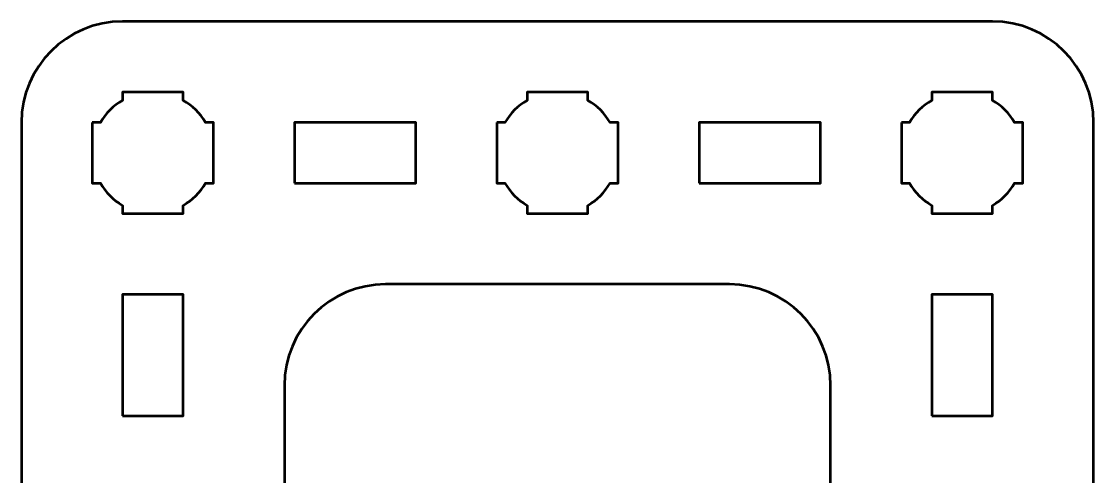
# Model space of a CAD drawing. Header units: centimetres. Extents: x -19.1 to -7.8, y -17.5 to -12.2.
# Drawn here: x -19.15 to -13.85, y -14.45 to -12.2 of the extents above; entities that cross this region are included whole.
import ezdxf

# ---------------------------------------------------------------- set-up
doc = ezdxf.new("R2010")
doc.units = ezdxf.units.CM
doc.header["$MEASUREMENT"] = 0
doc.layers.add('Layer 1', color=7, linetype='Continuous')

msp = doc.modelspace()

# ---------------------------------------------------------------- linework, layer by layer
at = {"layer": 'Layer 1', "color": 4, "lineweight": 53}
for points in [[(-18.65, -14.15), (-18.35, -14.15), (-18.35, -13.55), (-18.65, -13.55), (-18.65, -14.15)], [(-14.65, -14.15), (-14.35, -14.15), (-14.35, -13.55), (-14.65, -13.55), (-14.65, -14.15)]]:
    msp.add_lwpolyline(points, close=True, dxfattribs=at)
for points, knots in [([(-19.15, -17), (-19.15, -17), (-19.15, -12.7), (-19.15, -12.7), (-19.15, -12.7), (-19.15, -12.42391), (-18.92609, -12.2), (-18.65, -12.2), (-18.65, -12.2), (-18.65, -12.2), (-14.35, -12.2), (-14.35, -12.2), (-14.35, -12.2), (-14.07391, -12.2), (-13.85, -12.42391), (-13.85, -12.7), (-13.85, -12.7), (-13.85, -12.7), (-13.85, -17), (-13.85, -17), (-13.85, -17), (-13.85, -17.27609), (-14.07391, -17.5), (-14.35, -17.5), (-14.35, -17.5), (-14.35, -17.5), (-18.65, -17.5), (-18.65, -17.5), (-18.65, -17.5), (-18.92609, -17.5), (-19.15, -17.27609), (-19.15, -17)], [0, 0, 0, 0, 0.125, 0.125, 0.125, 0.125, 0.25, 0.25, 0.25, 0.25, 0.375, 0.375, 0.375, 0.375, 0.5, 0.5, 0.5, 0.5, 0.625, 0.625, 0.625, 0.625, 0.75, 0.75, 0.75, 0.75, 0.875, 0.875, 0.875, 0.875, 1, 1, 1, 1]), ([(-18.8, -12.7), (-18.8, -12.7), (-18.75985, -12.7), (-18.75985, -12.7), (-18.75985, -12.7), (-18.7335, -12.65447), (-18.69553, -12.6165), (-18.65, -12.59015), (-18.65, -12.59015), (-18.65, -12.59015), (-18.65, -12.55), (-18.65, -12.55), (-18.65, -12.55), (-18.65, -12.55), (-18.5, -12.55), (-18.5, -12.55), (-18.5, -12.55), (-18.5, -12.55), (-18.35, -12.55), (-18.35, -12.55), (-18.35, -12.55), (-18.35, -12.55), (-18.35, -12.59015), (-18.35, -12.59015), (-18.35, -12.59015), (-18.30447, -12.6165), (-18.2665, -12.65447), (-18.24015, -12.7), (-18.24015, -12.7), (-18.24015, -12.7), (-18.2, -12.7), (-18.2, -12.7), (-18.2, -12.7), (-18.2, -12.7), (-18.2, -12.85), (-18.2, -12.85), (-18.2, -12.85), (-18.2, -12.85), (-18.2, -13), (-18.2, -13), (-18.2, -13), (-18.2, -13), (-18.24015, -13), (-18.24015, -13), (-18.24015, -13), (-18.2665, -13.04553), (-18.30447, -13.0835), (-18.35, -13.10985), (-18.35, -13.10985), (-18.35, -13.10985), (-18.35, -13.15), (-18.35, -13.15), (-18.35, -13.15), (-18.35, -13.15), (-18.5, -13.15), (-18.5, -13.15), (-18.5, -13.15), (-18.5, -13.15), (-18.65, -13.15), (-18.65, -13.15), (-18.65, -13.15), (-18.65, -13.15), (-18.65, -13.10985), (-18.65, -13.10985), (-18.65, -13.10985), (-18.69553, -13.0835), (-18.7335, -13.04553), (-18.75985, -13), (-18.75985, -13), (-18.75985, -13), (-18.8, -13), (-18.8, -13), (-18.8, -13), (-18.8, -13), (-18.8, -12.85), (-18.8, -12.85), (-18.8, -12.85), (-18.8, -12.85), (-18.8, -12.7), (-18.8, -12.7)], [0, 0, 0, 0, 0.05, 0.05, 0.05, 0.05, 0.1, 0.1, 0.1, 0.1, 0.15, 0.15, 0.15, 0.15, 0.2, 0.2, 0.2, 0.2, 0.25, 0.25, 0.25, 0.25, 0.3, 0.3, 0.3, 0.3, 0.35, 0.35, 0.35, 0.35, 0.4, 0.4, 0.4, 0.4, 0.45, 0.45, 0.45, 0.45, 0.5, 0.5, 0.5, 0.5, 0.55, 0.55, 0.55, 0.55, 0.6, 0.6, 0.6, 0.6, 0.65, 0.65, 0.65, 0.65, 0.7, 0.7, 0.7, 0.7, 0.75, 0.75, 0.75, 0.75, 0.8, 0.8, 0.8, 0.8, 0.85, 0.85, 0.85, 0.85, 0.9, 0.9, 0.9, 0.9, 0.95, 0.95, 0.95, 0.95, 1, 1, 1, 1]), ([(-16.8, -12.7), (-16.8, -12.7), (-16.75985, -12.7), (-16.75985, -12.7), (-16.75985, -12.7), (-16.7335, -12.65447), (-16.69553, -12.6165), (-16.65, -12.59015), (-16.65, -12.59015), (-16.65, -12.59015), (-16.65, -12.55), (-16.65, -12.55), (-16.65, -12.55), (-16.65, -12.55), (-16.5, -12.55), (-16.5, -12.55), (-16.5, -12.55), (-16.5, -12.55), (-16.35, -12.55), (-16.35, -12.55), (-16.35, -12.55), (-16.35, -12.55), (-16.35, -12.59015), (-16.35, -12.59015), (-16.35, -12.59015), (-16.30447, -12.6165), (-16.2665, -12.65447), (-16.24015, -12.7), (-16.24015, -12.7), (-16.24015, -12.7), (-16.2, -12.7), (-16.2, -12.7), (-16.2, -12.7), (-16.2, -12.7), (-16.2, -12.85), (-16.2, -12.85), (-16.2, -12.85), (-16.2, -12.85), (-16.2, -13), (-16.2, -13), (-16.2, -13), (-16.2, -13), (-16.24015, -13), (-16.24015, -13), (-16.24015, -13), (-16.2665, -13.04553), (-16.30447, -13.0835), (-16.35, -13.10985), (-16.35, -13.10985), (-16.35, -13.10985), (-16.35, -13.15), (-16.35, -13.15), (-16.35, -13.15), (-16.35, -13.15), (-16.5, -13.15), (-16.5, -13.15), (-16.5, -13.15), (-16.5, -13.15), (-16.65, -13.15), (-16.65, -13.15), (-16.65, -13.15), (-16.65, -13.15), (-16.65, -13.10985), (-16.65, -13.10985), (-16.65, -13.10985), (-16.69553, -13.0835), (-16.7335, -13.04553), (-16.75985, -13), (-16.75985, -13), (-16.75985, -13), (-16.8, -13), (-16.8, -13), (-16.8, -13), (-16.8, -13), (-16.8, -12.85), (-16.8, -12.85), (-16.8, -12.85), (-16.8, -12.85), (-16.8, -12.7), (-16.8, -12.7)], [0, 0, 0, 0, 0.05, 0.05, 0.05, 0.05, 0.1, 0.1, 0.1, 0.1, 0.15, 0.15, 0.15, 0.15, 0.2, 0.2, 0.2, 0.2, 0.25, 0.25, 0.25, 0.25, 0.3, 0.3, 0.3, 0.3, 0.35, 0.35, 0.35, 0.35, 0.4, 0.4, 0.4, 0.4, 0.45, 0.45, 0.45, 0.45, 0.5, 0.5, 0.5, 0.5, 0.55, 0.55, 0.55, 0.55, 0.6, 0.6, 0.6, 0.6, 0.65, 0.65, 0.65, 0.65, 0.7, 0.7, 0.7, 0.7, 0.75, 0.75, 0.75, 0.75, 0.8, 0.8, 0.8, 0.8, 0.85, 0.85, 0.85, 0.85, 0.9, 0.9, 0.9, 0.9, 0.95, 0.95, 0.95, 0.95, 1, 1, 1, 1]), ([(-14.8, -12.7), (-14.8, -12.7), (-14.75985, -12.7), (-14.75985, -12.7), (-14.75985, -12.7), (-14.7335, -12.65447), (-14.69553, -12.6165), (-14.65, -12.59015), (-14.65, -12.59015), (-14.65, -12.59015), (-14.65, -12.55), (-14.65, -12.55), (-14.65, -12.55), (-14.65, -12.55), (-14.5, -12.55), (-14.5, -12.55), (-14.5, -12.55), (-14.5, -12.55), (-14.35, -12.55), (-14.35, -12.55), (-14.35, -12.55), (-14.35, -12.55), (-14.35, -12.59015), (-14.35, -12.59015), (-14.35, -12.59015), (-14.30447, -12.6165), (-14.2665, -12.65447), (-14.24015, -12.7), (-14.24015, -12.7), (-14.24015, -12.7), (-14.2, -12.7), (-14.2, -12.7), (-14.2, -12.7), (-14.2, -12.7), (-14.2, -12.85), (-14.2, -12.85), (-14.2, -12.85), (-14.2, -12.85), (-14.2, -13), (-14.2, -13), (-14.2, -13), (-14.2, -13), (-14.24015, -13), (-14.24015, -13), (-14.24015, -13), (-14.2665, -13.04553), (-14.30447, -13.0835), (-14.35, -13.10985), (-14.35, -13.10985), (-14.35, -13.10985), (-14.35, -13.15), (-14.35, -13.15), (-14.35, -13.15), (-14.35, -13.15), (-14.5, -13.15), (-14.5, -13.15), (-14.5, -13.15), (-14.5, -13.15), (-14.65, -13.15), (-14.65, -13.15), (-14.65, -13.15), (-14.65, -13.15), (-14.65, -13.10985), (-14.65, -13.10985), (-14.65, -13.10985), (-14.69553, -13.0835), (-14.7335, -13.04553), (-14.75985, -13), (-14.75985, -13), (-14.75985, -13), (-14.8, -13), (-14.8, -13), (-14.8, -13), (-14.8, -13), (-14.8, -12.85), (-14.8, -12.85), (-14.8, -12.85), (-14.8, -12.85), (-14.8, -12.7), (-14.8, -12.7)], [0, 0, 0, 0, 0.05, 0.05, 0.05, 0.05, 0.1, 0.1, 0.1, 0.1, 0.15, 0.15, 0.15, 0.15, 0.2, 0.2, 0.2, 0.2, 0.25, 0.25, 0.25, 0.25, 0.3, 0.3, 0.3, 0.3, 0.35, 0.35, 0.35, 0.35, 0.4, 0.4, 0.4, 0.4, 0.45, 0.45, 0.45, 0.45, 0.5, 0.5, 0.5, 0.5, 0.55, 0.55, 0.55, 0.55, 0.6, 0.6, 0.6, 0.6, 0.65, 0.65, 0.65, 0.65, 0.7, 0.7, 0.7, 0.7, 0.75, 0.75, 0.75, 0.75, 0.8, 0.8, 0.8, 0.8, 0.85, 0.85, 0.85, 0.85, 0.9, 0.9, 0.9, 0.9, 0.95, 0.95, 0.95, 0.95, 1, 1, 1, 1]), ([(-17.8, -13), (-17.8, -13), (-17.8, -12.7), (-17.8, -12.7), (-17.8, -12.7), (-17.8, -12.7), (-17.2, -12.7), (-17.2, -12.7), (-17.2, -12.7), (-17.2, -12.7), (-17.2, -13), (-17.2, -13), (-17.2, -13), (-17.2, -13), (-17.8, -13), (-17.8, -13)], [0, 0, 0, 0, 0.25, 0.25, 0.25, 0.25, 0.5, 0.5, 0.5, 0.5, 0.75, 0.75, 0.75, 0.75, 1, 1, 1, 1]), ([(-15.8, -13), (-15.8, -13), (-15.8, -12.7), (-15.8, -12.7), (-15.8, -12.7), (-15.8, -12.7), (-15.2, -12.7), (-15.2, -12.7), (-15.2, -12.7), (-15.2, -12.7), (-15.2, -13), (-15.2, -13), (-15.2, -13), (-15.2, -13), (-15.8, -13), (-15.8, -13)], [0, 0, 0, 0, 0.25, 0.25, 0.25, 0.25, 0.5, 0.5, 0.5, 0.5, 0.75, 0.75, 0.75, 0.75, 1, 1, 1, 1]), ([(-17.85, -15.7), (-17.85, -15.7), (-17.85, -14), (-17.85, -14), (-17.85, -14), (-17.85, -13.72391), (-17.62609, -13.5), (-17.35, -13.5), (-17.35, -13.5), (-17.35, -13.5), (-15.65, -13.5), (-15.65, -13.5), (-15.65, -13.5), (-15.37391, -13.5), (-15.15, -13.72391), (-15.15, -14), (-15.15, -14), (-15.15, -14), (-15.15, -15.7), (-15.15, -15.7), (-15.15, -15.7), (-15.15, -15.97609), (-15.37391, -16.2), (-15.65, -16.2), (-15.65, -16.2), (-15.65, -16.2), (-17.35, -16.2), (-17.35, -16.2), (-17.35, -16.2), (-17.62609, -16.2), (-17.85, -15.97609), (-17.85, -15.7)], [0, 0, 0, 0, 0.125, 0.125, 0.125, 0.125, 0.25, 0.25, 0.25, 0.25, 0.375, 0.375, 0.375, 0.375, 0.5, 0.5, 0.5, 0.5, 0.625, 0.625, 0.625, 0.625, 0.75, 0.75, 0.75, 0.75, 0.875, 0.875, 0.875, 0.875, 1, 1, 1, 1])]:
    msp.add_open_spline(points, degree=3, knots=knots, dxfattribs=at)

doc.saveas('drawing.dxf')
